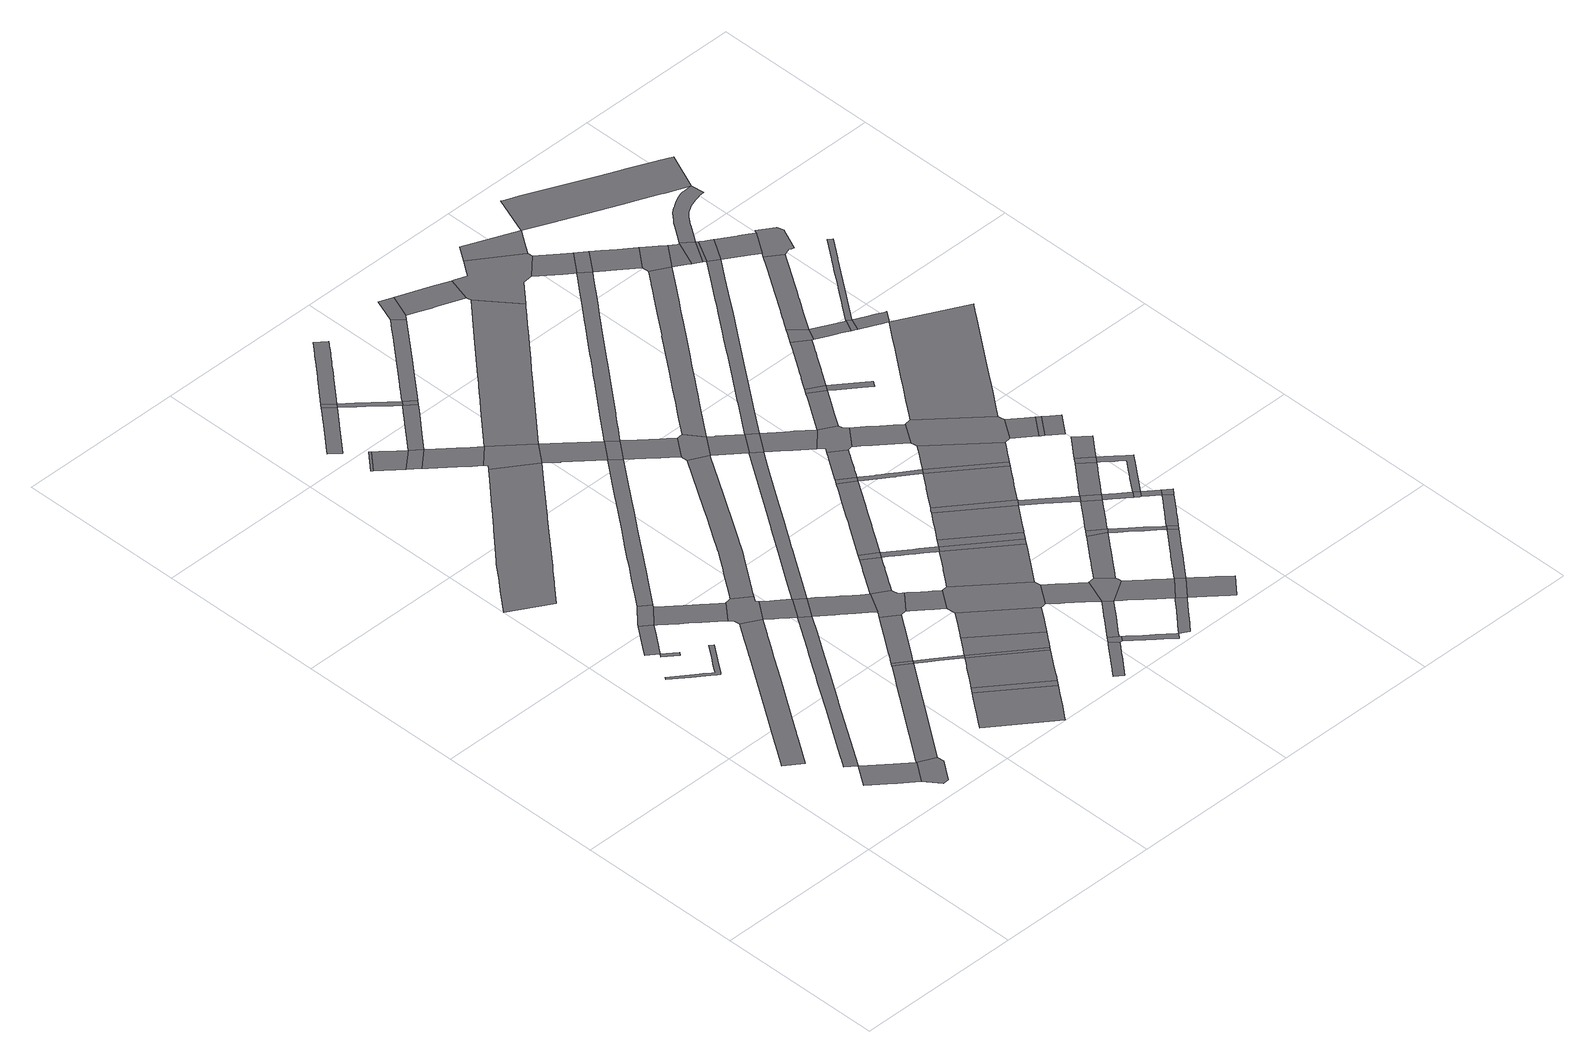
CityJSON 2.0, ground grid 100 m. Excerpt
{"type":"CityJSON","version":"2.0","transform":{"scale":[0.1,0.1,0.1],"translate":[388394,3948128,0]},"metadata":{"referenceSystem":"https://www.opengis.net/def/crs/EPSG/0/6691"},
"CityObjects":{
"road1":{"type":"Road","attributes":{"RoadStructureAttribute.sectionType":"1"},"geometry":[{"type":"MultiSurface","lod":"1","boundaries":[[[0,1,2,3,4,5,6,7,8,9,10]]]}]},
"road2":{"type":"Road","geometry":[{"type":"MultiSurface","lod":"1","boundaries":[[[10,9,11,12,13,14,15]]]}]},
"road3":{"type":"Road","geometry":[{"type":"MultiSurface","lod":"1","boundaries":[[[16,17,18,19,20,21,22,23,24,25,26,27,28,29,30,31,32,33,34,35,36,37]]]}]},
"road4":{"type":"Road","attributes":{"RoadStructureAttribute.sectionType":"1"},"geometry":[{"type":"MultiSurface","lod":"1","boundaries":[[[38,39,40,41,42,43,44,45,46,47,48,49,50,51,52,53,54,55,56,57,58,59,60,61,62,63]]]}]},
"road5":{"type":"Road","geometry":[{"type":"MultiSurface","lod":"1","boundaries":[[[64,65,66,67]]]}]},
"road6":{"type":"Road","attributes":{"RoadStructureAttribute.sectionType":"1"},"geometry":[{"type":"MultiSurface","lod":"1","boundaries":[[[68,69,70,66,71,72,73,74,75]]]}]},
"road7":{"type":"Road","attributes":{"RoadStructureAttribute.sectionType":"1"},"geometry":[{"type":"MultiSurface","lod":"1","boundaries":[[[76,77,78,79,80,81,82,83,84,85,86,87,88,89,90,91,92,93,94,95,96,3,97,98,99,100,101,102,103,104,105,106,107]]]}]},
"road8":{"type":"Road","attributes":{"RoadStructureAttribute.sectionType":"1"},"geometry":[{"type":"MultiSurface","lod":"1","boundaries":[[[108,109,110,111,112,113,114,115,116,10,15,117,118,119,120,121,122,123,124,125]]]}]},
"road9":{"type":"Road","geometry":[{"type":"MultiSurface","lod":"1","boundaries":[[[126,127,68,75,128,129]]]}]},
"road10":{"type":"Road","attributes":{"RoadStructureAttribute.sectionType":"1"},"geometry":[{"type":"MultiSurface","lod":"1","boundaries":[[[130,131,132,133,134,135,136,137,138,139,140,141,142,128,75]]]}]},
"road11":{"type":"Road","attributes":{"function":"2","RoadStructureAttribute.sectionType":"1"},"geometry":[{"type":"MultiSurface","lod":"1","boundaries":[[[143,144,145,146,147,148,149,150,151,152,153,154,155,156,157,158,159,160,161,162,163,164,165,166,167,168,169,170,171,172,173,174]]]}]},
"road12":{"type":"Road","geometry":[{"type":"MultiSurface","lod":"1","boundaries":[[[175,176,137,136,177,38,63,178,179,180]]]}]},
"road13":{"type":"Road","attributes":{"function":"3","RoadStructureAttribute.sectionType":"1"},"geometry":[{"type":"MultiSurface","lod":"1","boundaries":[[[181,182,183,184,185,186,187,188,189,190,191,192,193,194]]]}]},
"road14":{"type":"Road","geometry":[{"type":"MultiSurface","lod":"1","boundaries":[[[195,108,125,196,197]]]}]},
"road15":{"type":"Road","attributes":{"RoadStructureAttribute.sectionType":"1"},"geometry":[{"type":"MultiSurface","lod":"1","boundaries":[[[198,199,200,201,76,202,203,204,205,178,63]]]}]},
"road16":{"type":"Road","geometry":[{"type":"MultiSurface","lod":"1","boundaries":[[[206,181,194,207]]]}]},
"road17":{"type":"Road","geometry":[{"type":"MultiSurface","lod":"1","boundaries":[[[208,209,210,211]]]}]},
"road18":{"type":"Road","geometry":[{"type":"MultiSurface","lod":"1","boundaries":[[[212,213,214,215,216,217,197,196,218,219,220,221,222]]]}]},
"road19":{"type":"Road","geometry":[{"type":"MultiSurface","lod":"1","boundaries":[[[202,76,107,223]]]}]},
"road20":{"type":"Road","attributes":{"RoadStructureAttribute.sectionType":"1"},"geometry":[{"type":"MultiSurface","lod":"1","boundaries":[[[224,225,226,227,228,229,230,231,195,197,232,233,234,235,236]]]}]},
"road21":{"type":"Road","attributes":{"RoadStructureAttribute.sectionType":"1"},"geometry":[{"type":"MultiSurface","lod":"1","boundaries":[[[237,238,239,240,241,242,243,244,211,210]]]}]},
"road22":{"type":"Road","attributes":{"function":"3","RoadStructureAttribute.sectionType":"1"},"geometry":[{"type":"MultiSurface","lod":"1","boundaries":[[[221,245,246,247,248,249,206,207,250,251,252,253,254,255]]]}]},
"road23":{"type":"Road","attributes":{"RoadStructureAttribute.sectionType":"1"},"geometry":[{"type":"MultiSurface","lod":"1","boundaries":[[[256,257,258,259,260,261,262,263,264,265,266,267,268]]]}]},
"road24":{"type":"Road","geometry":[{"type":"MultiSurface","lod":"1","boundaries":[[[241,240,269,270,271,272]]]}]},
"road25":{"type":"Road","attributes":{"RoadStructureAttribute.sectionType":"1"},"geometry":[{"type":"MultiSurface","lod":"1","boundaries":[[[273,274,275,276,277,278,279,280,281,282,283,284,285,286,287,288,289,290,126,129,291,292,293,294,295,296,297,298,299,300,301]]]}]},
"road26":{"type":"Road","attributes":{"RoadStructureAttribute.sectionType":"1"},"geometry":[{"type":"MultiSurface","lod":"1","boundaries":[[[302,303,304,305,306,307,308,309,310,311,312,223,107,313,314,315,316,317,318,319,320]]]}]},
"road27":{"type":"Road","geometry":[{"type":"MultiSurface","lod":"1","boundaries":[[[221,255,321,222]]]}]},
"road28":{"type":"Road","attributes":{"RoadStructureAttribute.sectionType":"1"},"geometry":[{"type":"MultiSurface","lod":"1","boundaries":[[[322,323,324,325,326,327,328,329,330,331,332,272,271]]]}]},
"road29":{"type":"Road","geometry":[{"type":"MultiSurface","lod":"1","boundaries":[[[320,319,333,334,224,236,335,336,337,338,339,340]]]}]},
"road30":{"type":"Road","attributes":{"function":"3","RoadStructureAttribute.sectionType":"1"},"geometry":[{"type":"MultiSurface","lod":"1","boundaries":[[[341,342,343,344,345,346,347,222,321,348,349,350,351]]]}]},
"road31":{"type":"Road","geometry":[{"type":"MultiSurface","lod":"1","boundaries":[[[352,256,268,353]]]}]},
"road32":{"type":"Road","attributes":{"RoadStructureAttribute.sectionType":"1"},"geometry":[{"type":"MultiSurface","lod":"1","boundaries":[[[354,355,356,357,358,359,360,361,362,241,272,363,364,365,366,367,368]]]}]},
"road33":{"type":"Road","attributes":{"RoadStructureAttribute.sectionType":"1"},"geometry":[{"type":"MultiSurface","lod":"1","boundaries":[[[369,370,371,372,373,336,335,374,375,376,377,378]]]}]},
"road34":{"type":"Road","geometry":[{"type":"MultiSurface","lod":"1","boundaries":[[[329,328,379,143,174,380]]]}]},
"road35":{"type":"Road","attributes":{"RoadStructureAttribute.sectionType":"1"},"geometry":[{"type":"MultiSurface","lod":"1","boundaries":[[[381,382,383,384,385,386,387,388,389,390,391,392,393,394,395,175,180,396,397,398,399,400,401,402,403,404,405,406,407,408,409,410,411,412,413]]]}]},
"road36":{"type":"Road","attributes":{"RoadStructureAttribute.sectionType":"1"},"geometry":[{"type":"MultiSurface","lod":"1","boundaries":[[[414,415,416,417,418,419,420,421,422,423,424,425,353,268,426,427,428,429,430,431,354,432]]]}]},
"road37":{"type":"Road","attributes":{"function":"3"},"geometry":[{"type":"MultiSurface","lod":"1","boundaries":[[[433,434,435,436,341,351,437,438,439]]]}]},
"road38":{"type":"Road","attributes":{"RoadStructureAttribute.sectionType":"1"},"geometry":[{"type":"MultiSurface","lod":"1","boundaries":[[[440,441,442,443,444,320,340,445,446,447,448,449,450,451,452,453,454,455,456,457,458]]]}]},
"road39":{"type":"Road","attributes":{"RoadStructureAttribute.sectionType":"1"},"geometry":[{"type":"MultiSurface","lod":"1","boundaries":[[[459,460,461,462,463,464,465,466,467,468,469,470,471,472]]]}]},
"road40":{"type":"Road","geometry":[{"type":"MultiSurface","lod":"1","boundaries":[[[432,354,368,473,474]]]}]},
"road41":{"type":"Road","attributes":{"RoadStructureAttribute.sectionType":"1"},"geometry":[{"type":"MultiSurface","lod":"1","boundaries":[[[475,476,477,478,479,480,481,352,353,482,483,484,485,486,487,488,489,490,491,492,493,494,495,496,497,498]]]}]},
"road42":{"type":"Road","attributes":{"RoadStructureAttribute.sectionType":"1"},"geometry":[{"type":"MultiSurface","lod":"1","boundaries":[[[499,500,501,502,503,504,505,506,507,508,509,510,202,223,511,512,513,514,515,516,517,518,519,520,521]]]}]},
"road43":{"type":"Road","geometry":[{"type":"MultiSurface","lod":"1","boundaries":[[[522,523,524,440,458,525]]]}]},
"road44":{"type":"Road","attributes":{"RoadStructureAttribute.sectionType":"1"},"geometry":[{"type":"MultiSurface","lod":"1","boundaries":[[[526,527,380,174,528,529,530,273,531]]]}]},
"road45":{"type":"Road","geometry":[{"type":"MultiSurface","lod":"1","boundaries":[[[532,533,459,472,534,535,536,537]]]}]},
"road46":{"type":"Road","geometry":[{"type":"MultiSurface","lod":"1","boundaries":[[[538,539,378,377,433,439,540,541,542,543]]]}]},
"road47":{"type":"Road","geometry":[{"type":"MultiSurface","lod":"1","boundaries":[[[531,273,301,544]]]}]},
"road48":{"type":"Road","attributes":{"RoadStructureAttribute.sectionType":"1"},"geometry":[{"type":"MultiSurface","lod":"1","boundaries":[[[545,546,547,548,549,535,534,550,551,552,553,554,555,556]]]}]},
"road49":{"type":"Road","attributes":{"RoadStructureAttribute.sectionType":"1"},"geometry":[{"type":"MultiSurface","lod":"1","boundaries":[[[557,558,559,560,561,562,563,564,565,525,458,566,567,568,569,570,571,572,573,574,575,576,577,578,579,580]]]}]},
"road50":{"type":"Road","attributes":{"RoadStructureAttribute.sectionType":"1"},"geometry":[{"type":"MultiSurface","lod":"1","boundaries":[[[581,582,583,584,585,586,587,532,537,588,589,590,591,592,593]]]}]},
"road51":{"type":"Road","attributes":{"RoadStructureAttribute.sectionType":"1"},"geometry":[{"type":"MultiSurface","lod":"1","boundaries":[[[594,595,596,597,598,544,301,599,600,601,602,603,604]]]}]},
"road52":{"type":"Road","attributes":{"RoadStructureAttribute.sectionType":"1"},"geometry":[{"type":"MultiSurface","lod":"1","boundaries":[[[605,606,607,608,609,610,611,542,541,612,613,614,615,616,617,618,581,619]]]}]},
"road53":{"type":"Road","attributes":{"function":"3"},"geometry":[{"type":"MultiSurface","lod":"1","boundaries":[[[579,620,621,622,623,538,543,624,625,626]]]}]},
"road54":{"type":"Road","attributes":{"RoadStructureAttribute.sectionType":"1"},"geometry":[{"type":"MultiSurface","lod":"1","boundaries":[[[627,628,629,630,631,632,633,634,635,636,637,432,474,638,639,640,641,642]]]}]},
"road55":{"type":"Road","attributes":{"RoadStructureAttribute.sectionType":"1"},"geometry":[{"type":"MultiSurface","lod":"1","boundaries":[[[643,644,645,646,647,648,649,650,522,525,651,652,653,654,655,656,657,658]]]}]},
"road56":{"type":"Road","geometry":[{"type":"MultiSurface","lod":"1","boundaries":[[[659,604,603,381,413,660]]]}]},
"road57":{"type":"Road","geometry":[{"type":"MultiSurface","lod":"1","boundaries":[[[579,626,661,662,580]]]}]},
"road58":{"type":"Road","attributes":{"RoadStructureAttribute.sectionType":"1"},"geometry":[{"type":"MultiSurface","lod":"1","boundaries":[[[663,664,665,666,667,668,556,669,670,671,672,673,674,675,676,677]]]}]},
"road59":{"type":"Road","geometry":[{"type":"MultiSurface","lod":"1","boundaries":[[[678,619,581,593,679,680,681]]]}]},
"road60":{"type":"Road","attributes":{"function":"2","RoadStructureAttribute.sectionType":"1"},"geometry":[{"type":"MultiSurface","lod":"1","boundaries":[[[682,683,684,685,686,687,688,689,690,691,692,329,380,693,694,695,696,697,698,699,700,701,702,703,704,705,706,707,708,709]]]}]},
"road61":{"type":"Road","attributes":{"function":"3"},"geometry":[{"type":"MultiSurface","lod":"1","boundaries":[[[710,580,662,711,712]]]}]},
"road62":{"type":"Road","attributes":{"RoadStructureAttribute.sectionType":"1"},"geometry":[{"type":"MultiSurface","lod":"1","boundaries":[[[713,714,715,716,717,718,719,679,593,720,721,722,723,724,725,726,663,727]]]}]},
"road63":{"type":"Road","attributes":{"RoadStructureAttribute.sectionType":"1"},"geometry":[{"type":"MultiSurface","lod":"1","boundaries":[[[728,729,660,413,730,731,499,732]]]}]},
"road64":{"type":"Road","geometry":[{"type":"MultiSurface","lod":"1","boundaries":[[[733,643,658,734]]]}]},
"road65":{"type":"Road","attributes":{"RoadStructureAttribute.sectionType":"1"},"geometry":[{"type":"MultiSurface","lod":"1","boundaries":[[[735,736,737,738,739,740,741,710,712,742,743,744,745]]]}]},
"road66":{"type":"Road","geometry":[{"type":"MultiSurface","lod":"1","boundaries":[[[732,499,521,746]]]}]},
"road67":{"type":"Road","geometry":[{"type":"MultiSurface","lod":"1","boundaries":[[[727,663,677,747]]]}]},
"road68":{"type":"Road","geometry":[{"type":"MultiSurface","lod":"1","boundaries":[[[748,627,642,749,750]]]}]},
"road69":{"type":"Road","attributes":{"RoadStructureAttribute.sectionType":"1"},"geometry":[{"type":"MultiSurface","lod":"1","boundaries":[[[751,752,753,754,755,756,757,758,759,678,681,760,761,762,763,764,765,766,767,768,769]]]}]},
"road70":{"type":"Road","attributes":{"RoadStructureAttribute.sectionType":"1"},"geometry":[{"type":"MultiSurface","lod":"1","boundaries":[[[770,771,772,773,774,775,733,734,776,777,778,779,780,781,782,783,784]]]}]},
"road71":{"type":"Road","geometry":[{"type":"MultiSurface","lod":"1","boundaries":[[[785,786,735,745,787,788]]]}]},
"road72":{"type":"Road","attributes":{"RoadStructureAttribute.sectionType":"1"},"geometry":[{"type":"MultiSurface","lod":"1","boundaries":[[[789,790,791,792,793,794,795,796,797,798,746,521]]]}]},
"road73":{"type":"Road","attributes":{"RoadStructureAttribute.sectionType":"1"},"geometry":[{"type":"MultiSurface","lod":"1","boundaries":[[[799,800,801,802,803,804,734,658,805,806,807,808,809,810,811,812]]]}]},
"road74":{"type":"Road","attributes":{"RoadStructureAttribute.sectionType":"1"},"geometry":[{"type":"MultiSurface","lod":"1","boundaries":[[[813,814,815,816,817,818,747,677,819,820,821,822,823]]]}]},
"road75":{"type":"Road","geometry":[{"type":"MultiSurface","lod":"1","boundaries":[[[824,825,826,751,769,827,828]]]}]},
"road76":{"type":"Road","attributes":{"RoadStructureAttribute.sectionType":"1"},"geometry":[{"type":"MultiSurface","lod":"1","boundaries":[[[829,830,750,749,831,832,833,834,835]]]}]},
"road77":{"type":"Road","attributes":{"RoadStructureAttribute.sectionType":"1"},"geometry":[{"type":"MultiSurface","lod":"1","boundaries":[[[811,836,837,838,785,788,839,840,841,842,843]]]}]},
"road78":{"type":"Road","geometry":[{"type":"MultiSurface","lod":"1","boundaries":[[[793,792,844,770,784,845,846,847,848]]]}]},
"road79":{"type":"Road","attributes":{"RoadStructureAttribute.sectionType":"1"},"geometry":[{"type":"MultiSurface","lod":"1","boundaries":[[[849,850,851,852,853,854,855,856,857,858,859,860,861,862,863,864,865,866,867,531,544,868,869,870,871,872,873,874,875,876,877,878,879,880,881,882,883,884,885,886,887,888]]]}]},
"road80":{"type":"Road","attributes":{"RoadStructureAttribute.sectionType":"1"},"geometry":[{"type":"MultiSurface","lod":"1","boundaries":[[[889,890,891,892,893,727,747,894,895,896,897,898,899,900]]]}]},
"road81":{"type":"Road","attributes":{"RoadStructureAttribute.sectionType":"1"},"geometry":[{"type":"MultiSurface","lod":"1","boundaries":[[[901,902,903,904,905,906,907,908,909,910,911,787,745]]]}]},
"road82":{"type":"Road","attributes":{"RoadStructureAttribute.sectionType":"1"},"geometry":[{"type":"MultiSurface","lod":"1","boundaries":[[[905,912,913,914,824,828,915,916,917,918,919,920]]]}]},
"road83":{"type":"Road","attributes":{"RoadStructureAttribute.sectionType":"1"},"geometry":[{"type":"MultiSurface","lod":"1","boundaries":[[[921,922,923,924,827,769,925,926,927,928,929,930,889,931]]]}]},
"road84":{"type":"Road","geometry":[{"type":"MultiSurface","lod":"1","boundaries":[[[812,811,843,932,933]]]}]},
"road85":{"type":"Road","attributes":{"RoadStructureAttribute.sectionType":"1"},"geometry":[{"type":"MultiSurface","lod":"1","boundaries":[[[934,935,936,846,845,937,938,939,940,941,942,943,944]]]}]},
"road86":{"type":"Road","attributes":{"RoadStructureAttribute.sectionType":"1"},"geometry":[{"type":"MultiSurface","lod":"1","boundaries":[[[945,946,947,948,793,848,949,950,951,952]]]}]},
"road87":{"type":"Road","attributes":{"function":"3","RoadStructureAttribute.sectionType":"1"},"geometry":[{"type":"MultiSurface","lod":"1","boundaries":[[[953,954,955,956,957,958,959,933,932,960,961,962,963]]]}]},
"road88":{"type":"Road","geometry":[{"type":"MultiSurface","lod":"1","boundaries":[[[931,889,900,964]]]}]},
"road89":{"type":"Road","geometry":[{"type":"MultiSurface","lod":"1","boundaries":[[[906,905,920,965]]]}]},
"road90":{"type":"Road","attributes":{"RoadStructureAttribute.sectionType":"1"},"geometry":[{"type":"MultiSurface","lod":"1","boundaries":[[[966,967,968,969,970,971,972,973,974,975,976,977,978,979,980,981,982,983,984,985,986,987,988,659,660,989,990,991,992,993,994,995,996,997,998,999,1000,1001,1002,1003]]]}]},
"road91":{"type":"Road","attributes":{"RoadStructureAttribute.sectionType":"1"},"geometry":[{"type":"MultiSurface","lod":"1","boundaries":[[[1004,965,920,1005,1006,1007,1008,1009,1010,1011,1012,1013]]]}]},
"road92":{"type":"Road","geometry":[{"type":"MultiSurface","lod":"1","boundaries":[[[1014,945,952,1015]]]}]},
"road93":{"type":"Road","geometry":[{"type":"MultiSurface","lod":"1","boundaries":[[[1016,1017,1018,1019,835,834,682,709,1020,1021,1022,1023]]]}]},
"road94":{"type":"Road","attributes":{"RoadStructureAttribute.sectionType":"1"},"geometry":[{"type":"MultiSurface","lod":"1","boundaries":[[[1024,1025,1026,1027,1028,1029,1030,1031,1032,931,964,1033,1034,1035,1036,1037,1038]]]}]},
"road95":{"type":"Road","attributes":{"RoadStructureAttribute.sectionType":"1"},"geometry":[{"type":"MultiSurface","lod":"1","boundaries":[[[1039,1040,1041,1042,1043,1044,1045,906,965,1046,1047,1048,1049]]]}]},
"road96":{"type":"Road","geometry":[{"type":"MultiSurface","lod":"1","boundaries":[[[1013,1012,1050,1051,1052,1053]]]}]},
"road97":{"type":"Road","geometry":[{"type":"MultiSurface","lod":"1","boundaries":[[[1054,944,943,1055,953,963,1056,1057,1058,1059]]]}]},
"road98":{"type":"Road","attributes":{"RoadStructureAttribute.sectionType":"1"},"geometry":[{"type":"MultiSurface","lod":"1","boundaries":[[[1060,1061,1062,1053,1052,1063,1064,1065,1066,1067]]]}]},
"road99":{"type":"Road","attributes":{"RoadStructureAttribute.sectionType":"1"},"geometry":[{"type":"MultiSurface","lod":"1","boundaries":[[[1068,1069,1070,1071,1072,1073,1074,1075,1076,1077,1078,1079,1080,1081,732,746,1082,1083,1084,1085,1086,1087,1088,1089,1090,1091]]]}]},
"road100":{"type":"Road","attributes":{"RoadStructureAttribute.sectionType":"1"},"geometry":[{"type":"MultiSurface","lod":"1","boundaries":[[[1092,1093,1094,1095,1096,1097,1098,1015,952]]]}]},
"road101":{"type":"Road","geometry":[{"type":"MultiSurface","lod":"1","boundaries":[[[1067,1066,1099,1024,1038,1100]]]}]},
"road102":{"type":"Road","attributes":{"RoadStructureAttribute.sectionType":"1"},"geometry":[{"type":"MultiSurface","lod":"1","boundaries":[[[1101,1102,1103,1104,1105,1106,1107,1108,1109,1014,1015,1110,1111,1112,1113,1114,1115,1116,1117,1118,1119,1120]]]}]},
"road103":{"type":"Road","geometry":[{"type":"MultiSurface","lod":"1","boundaries":[[[1121,1122,1039,1049,1123]]]}]},
"road104":{"type":"Road","attributes":{"RoadStructureAttribute.sectionType":"1"},"geometry":[{"type":"MultiSurface","lod":"1","boundaries":[[[1124,1125,1126,1127,1128,1129,1130,1131,1132,1133,1134,1135,1136,1137,1123,1049,1138,1139,1140,1141,1142,1143,1144,1145,1146,1013,1053]]]}]},
"road105":{"type":"Road","attributes":{"function":"2","RoadStructureAttribute.sectionType":"1"},"geometry":[{"type":"MultiSurface","lod":"1","boundaries":[[[1147,1016,1023,1148,1149]]]}]},
"road106":{"type":"Road","attributes":{"RoadStructureAttribute.sectionType":"1"},"geometry":[{"type":"MultiSurface","lod":"1","boundaries":[[[1150,1022,1021,1151,1152,1153,849,1154]]]}]},
"road107":{"type":"Road","attributes":{"RoadStructureAttribute.sectionType":"1"},"geometry":[{"type":"MultiSurface","lod":"1","boundaries":[[[1155,1057,1056,1156,1157,1158]]]}]},
"road108":{"type":"Road","attributes":{"RoadStructureAttribute.sectionType":"1"},"geometry":[{"type":"MultiSurface","lod":"1","boundaries":[[[1159,1160,1161,1162,1121,1123,1163,1164]]]}]},
"road109":{"type":"Road","geometry":[{"type":"MultiSurface","lod":"1","boundaries":[[[1158,1157,1165,1166,1167]]]}]},
"road110":{"type":"Road","geometry":[{"type":"MultiSurface","lod":"1","boundaries":[[[1154,849,888,1168]]]}]},
"road111":{"type":"Road","attributes":{"RoadStructureAttribute.sectionType":"1"},"geometry":[{"type":"MultiSurface","lod":"1","boundaries":[[[1169,1170,1167,1166,1171,1172]]]}]},
"road112":{"type":"Road","geometry":[{"type":"MultiSurface","lod":"1","boundaries":[[[1173,1174,1101,1120,1175,1176]]]}]},
"road113":{"type":"Road","attributes":{"RoadStructureAttribute.sectionType":"1"},"geometry":[{"type":"MultiSurface","lod":"1","boundaries":[[[1177,1178,1168,888,1179,1180,1181,1182,1183,1184,1185]]]}]},
"road114":{"type":"Road","attributes":{"RoadStructureAttribute.sectionType":"1"},"geometry":[{"type":"MultiSurface","lod":"1","boundaries":[[[1186,1187,1176,1175,1188,1189,1190,1191,1192,1193,1194]]]}]},
"road115":{"type":"Road","attributes":{"function":"3","RoadStructureAttribute.sectionType":"1"},"geometry":[{"type":"MultiSurface","lod":"1","boundaries":[[[1195,1196,1197,1198,1199,1200,1201,1202,1203,1204,1205,1206,1207,1054,1059,1208,1209,1210,1211,1212,1213,1214,1215,1216,1217,1218,1219,1220]]]}]},
"road116":{"type":"Road","geometry":[{"type":"MultiSurface","lod":"1","boundaries":[[[1221,1222,1185,1184,1223,966,1003,1224]]]}]},
"road117":{"type":"Road","geometry":[{"type":"MultiSurface","lod":"1","boundaries":[[[1225,1194,1193,1226,1227,1228]]]}]},
"road118":{"type":"Road","attributes":{"RoadStructureAttribute.sectionType":"1"},"geometry":[{"type":"MultiSurface","lod":"1","boundaries":[[[1229,1230,1231,1232,1224,1003]]]}]},
"road119":{"type":"Road","attributes":{"RoadStructureAttribute.sectionType":"1"},"geometry":[{"type":"MultiSurface","lod":"1","boundaries":[[[1233,1234,1235,1236,1237,1238,1239,1240,1241,1242,1243,1244,1173,1176,1245,1246,1247,1248,1249,1250,1251,1252,1253,1254,1255,1256,1257,1258]]]}]},
"road120":{"type":"Road","attributes":{"RoadStructureAttribute.sectionType":"1"},"geometry":[{"type":"MultiSurface","lod":"1","boundaries":[[[1259,1260,1261,1262,1263,1228,1227,1264,1265,1266,1267,1195,1268]]]}]},
"road121":{"type":"Road","geometry":[{"type":"MultiSurface","lod":"1","boundaries":[[[1269,1231,1230,1270,1271,1272]]]}]},
"road122":{"type":"Road","attributes":{"RoadStructureAttribute.sectionType":"1"},"geometry":[{"type":"MultiSurface","lod":"1","boundaries":[[[1272,1271,1273,1068,1274]]]}]},
"road123":{"type":"Road","geometry":[{"type":"MultiSurface","lod":"1","boundaries":[[[1275,1276,1277,1274,1068,1091,1278]]]}]},
"road124":{"type":"Road","attributes":{"RoadStructureAttribute.sectionType":"1"},"geometry":[{"type":"MultiSurface","lod":"1","boundaries":[[[1279,1280,1281,1282,1278,1091,1283,1284,1285,1286]]]}]},
"road125":{"type":"Road","attributes":{"RoadStructureAttribute.sectionType":"1"},"geometry":[{"type":"MultiSurface","lod":"1","boundaries":[[[1287,1288,1289,1290,1291,1292,1293,1294,1295,1296,1297,1298,1299,1300,1301,1302,1225,1228,1303,1304,1305,1306,1307,1308,1309]]]}]},
"road126":{"type":"Road","attributes":{"function":"1","RoadStructureAttribute.sectionType":"7"},"geometry":[{"type":"MultiSurface","lod":"1","boundaries":[[[1310,1311,1312,1313,1314,1315,1316,1317,1318,1319,1320,1321,1322,1323,1149,1324,1325,1326,1327,1328,1329,1330,1331,1332,1333,1334,1335,1336]]]}]},
"road127":{"type":"Road","attributes":{"function":"1","RoadStructureAttribute.sectionType":"7"},"geometry":[{"type":"MultiSurface","lod":"1","boundaries":[[[1335,1337,1338,1339,1340,1341,1342,1343,1344,1345,1346,1347,1348,1349,1350,1351,1352,1353,1354,1355,1269,1272,1356,1357,1358,1359,1360,1361,1362,1363,1364,1365,1366,1367,1368,1369,1370]]]}]},
"road128":{"type":"Road","geometry":[{"type":"MultiSurface","lod":"1","boundaries":[[[1371,1286,1285,1233,1258,1372,1373,1374,1375,1376]]]}]}
},
"vertices":[
[563,379,0],[463,462,0],[427,492,0],[424,495,0],[338,371,0],[401,319,0],[431,294,0],[432,294,0],[469,262,0],[564,184,0],[653,305,0],
[634,92,0],[657,95,0],[671,97,0],[760,217,0],[755,257,0],
[317,1584,0],[375,1540,0],[415,1508,0],[422,1503,0],[438,1492,0],[446,1503,0],[504,1582,0],[576,1679,0],[556,1697,0],[499,1620,0],[487,1604,0],[471,1582,0],[449,1553,0],[429,1525,0],[416,1534,0],[389,1554,0],[379,1561,0],[366,1571,0],[349,1584,0],[348,1585,0],[223,1677,0],[213,1664,0],
[785,1702,0],[717,1601,0],[702,1580,0],[667,1528,0],[648,1501,0],[638,1485,0],[486,1262,0],[411,1152,0],[257,925,0],[221,872,0],[153,772,0],[250,702,0],[356,857,0],[382,896,0],[388,904,0],[401,923,0],[409,934,0],[630,1260,0],[714,1384,0],[737,1418,0],[748,1433,0],[792,1499,0],[820,1540,0],[825,1547,0],[846,1578,0],[891,1644,0],
[399,1743,0],[412,1761,0],[333,1823,0],[321,1806,0],
[407,2053,0],[310,1924,0],[270,1871,0],[350,1845,0],[377,1881,0],[409,1923,0],[421,1938,0],[471,2005,0],
[1029,1530,0],[1015,1511,0],[1006,1496,0],[976,1452,0],[893,1327,0],[866,1288,0],[846,1258,0],[809,1202,0],[777,1154,0],[772,1146,0],[744,1105,0],[710,1054,0],[621,921,0],[540,800,0],[444,657,0],[416,615,0],[408,603,0],[407,601,0],[406,599,0],[405,598,0],[367,542,0],[426,498,0],[459,548,0],[495,602,0],[706,917,0],[708,920,0],[708,921,0],[832,1106,0],[933,1257,0],[953,1287,0],[1014,1377,0],[1085,1484,0],
[1098,924,0],[1095,920,0],[1076,894,0],[1031,830,0],[1007,798,0],[903,653,0],[863,598,0],[702,373,0],[661,317,0],[756,259,0],[976,564,0],[993,588,0],[999,596,0],[1005,604,0],[1019,625,0],[1185,855,0],[1187,859,0],[1188,859,0],
[514,2168,0],[417,2066,0],[568,2106,0],[577,2119,0],
[484,1994,0],[569,1921,0],[586,1907,0],[606,1890,0],[655,1847,0],[719,1793,0],[757,1761,0],[848,1867,0],[824,1887,0],[788,1918,0],[749,1951,0],[721,1975,0],[578,2097,0],
[739,3453,0],[682,3391,0],[677,3385,0],[651,3357,0],[547,3241,0],[531,3224,0],[497,3186,0],[435,3117,0],[422,3103,0],[362,3037,0],[261,2925,0],[245,2908,0],[163,2808,0],[162,2807,0],[130,2769,0],[120,2756,0],[113,2749,0],[3,2616,0],[240,2473,0],[337,2584,0],[347,2596,0],[350,2598,0],[408,2665,0],[414,2671,0],[430,2690,0],[631,2920,0],[678,2974,0],[689,2986,0],[735,3039,0],[856,3177,0],[909,3237,0],[962,3298,0],
[888,1872,0],[878,1871,0],[780,1741,0],[976,1758,0],[962,1769,0],[985,1802,0],
[1236,485,0],[1223,468,0],[1176,407,0],[1137,355,0],[1090,293,0],[1070,267,0],[1420,3,0],[1427,13,0],[1467,64,0],[1486,88,0],[1547,168,0],[1561,186,0],[1574,203,0],[1585,218,0],
[1110,941,0],[1190,858,0],[1200,876,0],
[936,1607,0],[973,1576,0],[997,1556,0],[1016,1541,0],[1108,1649,0],[1088,1666,0],[1039,1706,0],[1021,1720,0],
[1260,517,0],[1610,250,0],
[404,3980,0],[308,3869,0],[317,3861,0],[414,3972,0],
[1414,723,0],[1406,728,0],[1272,825,0],[1264,830,0],[1255,837,0],[1201,876,0],[1249,816,0],[1296,783,0],[1402,707,0],[1404,706,0],[1416,721,0],
[1165,1602,0],
[1320,1234,0],[1199,1065,0],[1160,1011,0],[1144,987,0],[1143,987,0],[1142,985,0],[1114,947,0],[1111,942,0],[1202,879,0],[1208,887,0],[1223,907,0],[1359,1097,0],[1411,1169,0],
[357,3826,0],[370,3815,0],[403,3786,0],[442,3752,0],[555,3849,0],[471,3922,0],[456,3935,0],[444,3945,0],
[1401,701,0],[1367,657,0],[1357,644,0],[1318,592,0],[1298,566,0],[1635,283,0],[1637,287,0],[1659,316,0],[1688,354,0],[1743,427,0],[1753,440,0],
[477,4392,0],[449,4359,0],[422,4327,0],[411,4314,0],[351,4244,0],[260,4137,0],[245,4119,0],[305,4067,0],[448,4234,0],[455,4242,0],[492,4286,0],[494,4288,0],[537,4338,0],
[443,3751,0],[442,3750,0],[504,3699,0],[616,3796,0],
[1215,3076,0],[1181,3032,0],[1091,2915,0],[1031,2838,0],[1012,2812,0],[956,2740,0],[886,2649,0],[831,2578,0],[818,2562,0],[814,2557,0],[742,2464,0],[727,2443,0],[714,2427,0],[708,2419,0],[652,2346,0],[650,2344,0],[592,2269,0],[586,2261,0],[686,2260,0],[725,2310,0],[806,2415,0],[820,2433,0],[829,2444,0],[839,2458,0],[931,2577,0],[1030,2705,0],[1075,2763,0],[1191,2914,0],[1275,3023,0],
[1414,1397,0],[1381,1424,0],[1379,1426,0],[1315,1479,0],[1312,1481,0],[1307,1486,0],[1298,1493,0],[1283,1505,0],[1250,1533,0],[1243,1538,0],[1200,1574,0],[1177,1408,0],[1192,1396,0],[1195,1394,0],[1226,1368,0],[1258,1342,0],[1331,1282,0],[1344,1271,0],[1416,1396,0],
[1764,455,0],
[527,3678,0],[601,3614,0],[623,3595,0],[624,3594,0],[640,3580,0],[696,3531,0],[739,3494,0],[847,3595,0],[795,3640,0],[741,3687,0],[625,3788,0],
[1334,1252,0],[1333,1251,0],[1450,1174,0],[1545,1279,0],[1544,1281,0],[1538,1285,0],[1519,1301,0],[1513,1341,0],
[1499,830,0],[1492,821,0],[1477,801,0],[1471,793,0],[1467,788,0],[1463,783,0],[1458,776,0],[1784,481,0],[1814,520,0],[1830,541,0],[1840,554,0],
[497,4415,0],[556,4361,0],
[783,4115,0],[747,4073,0],[746,4072,0],[733,4057,0],[695,4012,0],[690,4007,0],[636,3944,0],[617,3920,0],[615,3919,0],[676,3867,0],[697,3892,0],[721,3919,0],[744,3947,0],[814,4028,0],[843,4063,0],
[1657,1187,0],[1644,1197,0],[1642,1200,0],[1582,1249,0],[1557,1270,0],[1466,1161,0],[1554,1088,0],[1562,1081,0],[1611,1041,0],[1695,1156,0],
[759,3476,0],[1054,3414,0],
[1499,2789,0],[1429,2679,0],[1361,2572,0],[1292,2465,0],[1263,2419,0],[1258,2411,0],[1157,2254,0],[1126,2206,0],[1113,2185,0],[1111,2181,0],[1082,2142,0],[1040,2082,0],[1022,2058,0],[1006,2036,0],[920,1917,0],[1006,1831,0],[1017,1846,0],[1030,1864,0],[1037,1873,0],[1046,1886,0],[1067,1915,0],[1104,1966,0],[1137,2012,0],[1137,2013,0],[1189,2084,0],[1210,2114,0],[1240,2161,0],[1243,2164,0],[1299,2252,0],[1427,2452,0],[1502,2570,0],[1601,2724,0],[1607,2733,0],
[747,4187,0],[723,4209,0],[721,4211,0],[718,4214,0],[691,4239,0],[690,4239,0],[688,4241,0],[661,4266,0],[657,4269,0],[631,4293,0],[626,4297,0],[625,4298,0],[611,4271,0],[645,4240,0],[700,4189,0],[703,4187,0],[724,4168,0],[747,4147,0],[802,4138,0],
[1618,987,0],[1559,909,0],[1512,847,0],[1510,845,0],[1897,629,0],[1899,631,0],[1956,707,0],
[1567,1620,0],[1533,1570,0],[1520,1551,0],[1480,1491,0],[1465,1468,0],[1532,1369,0],[1537,1376,0],[1547,1392,0],[1557,1406,0],[1565,1418,0],[1566,1419,0],[1566,1420,0],[1605,1478,0],[1611,1487,0],[1612,1489,0],[1613,1489,0],[1628,1512,0],[1633,1520,0],[1659,1558,0],
[2001,274,0],[1989,260,0],[1982,251,0],[1976,245,0],[1867,112,0],[1863,107,0],[1832,70,0],[1879,33,0],[1974,147,0],[1983,158,0],[1991,168,0],[2000,178,0],[2038,224,0],[2043,231,0],
[862,4084,0],[863,4086,0],
[810,4782,0],[754,4715,0],[744,4704,0],[697,4649,0],[693,4645,0],[638,4580,0],[628,4568,0],[574,4382,0],[659,4482,0],[661,4483,0],[688,4516,0],[689,4516,0],[726,4560,0],[727,4561,0],[742,4579,0],[747,4585,0],[752,4590,0],[763,4603,0],[767,4608,0],[797,4643,0],[805,4652,0],[831,4682,0],[834,4687,0],[871,4730,0],
[1761,2605,0],[1758,2601,0],[1737,2572,0],[1734,2567,0],[1728,2558,0],[1518,2250,0],[1427,2117,0],[1423,2110,0],[1341,1990,0],[1288,1913,0],[1195,1776,0],[1173,1744,0],[1233,1701,0],[1344,1866,0],[1376,1912,0],[1401,1949,0],[1421,1978,0],[1488,2076,0],[1491,2080,0],[1605,2249,0],[1726,2426,0],[1797,2530,0],[1818,2558,0],
[1588,1651,0],[1573,1629,0],[1571,1627,0],[1680,1589,0],
[1259,3233,0],[1149,3330,0],[1034,3235,0],[1035,3234,0],[1036,3234,0],[1306,3191,0],
[2025,304,0],[2011,286,0],[2059,232,0],[2083,260,0],[2075,267,0],[2074,268,0],
[1731,1160,0],[1711,1158,0],[1971,709,0],[1989,711,0],[2075,835,0],[2071,872,0],
[1366,3138,0],
[2298,73,0],[2215,146,0],[2171,183,0],[2167,187,0],[2102,243,0],[2146,156,0],[2147,155,0],[2150,153,0],[2190,118,0],[2250,66,0],[2279,41,0],[2304,68,0],
[1920,1411,0],[1914,1415,0],[1907,1420,0],[1843,1468,0],[1818,1487,0],[1727,1554,0],[1716,1562,0],[1713,1564,0],[1709,1568,0],[1687,1537,0],[1715,1516,0],[1740,1498,0],[1749,1492,0],[1754,1487,0],[1790,1461,0],[1802,1452,0],[1813,1444,0],[1819,1440,0],[1833,1429,0],[1834,1429,0],[1885,1390,0],[1898,1381,0],[1899,1380,0],[1922,1409,0],
[2205,523,0],[2194,509,0],[2140,443,0],[2133,435,0],[2112,409,0],[2060,346,0],[2043,325,0],[2089,287,0],[2106,308,0],[2170,385,0],[2197,419,0],[2240,471,0],[2251,483,0],
[1547,2979,0],[1522,3001,0],[1520,3003,0],[1434,3079,0],[1367,3138,0],[1402,2911,0],[1417,2898,0],[1432,2885,0],[1450,2869,0],[1495,2829,0],[1584,2946,0],
[2231,699,0],[2224,706,0],[2190,735,0],[2188,737,0],[2168,754,0],[2135,783,0],[2077,833,0],[2006,697,0],[2036,670,0],[2046,661,0],[2064,646,0],[2137,583,0],[2140,579,0],[2142,578,0],[2262,672,0],
[1875,1347,0],[1820,1276,0],[1813,1266,0],[1769,1209,0],[2094,903,0],[2234,1086,0],[2252,1110,0],
[1211,4626,0],[1167,4574,0],[1125,4523,0],[1050,4434,0],[888,4241,0],[885,4237,0],[883,4234,0],[861,4208,0],[856,4202,0],[823,4163,0],[822,4162,0],[885,4112,0],[989,4236,0],[1049,4308,0],[1186,4472,0],[1270,4573,0],
[1903,2122,0],[1873,2076,0],[1818,1994,0],[1760,1909,0],[1759,1907,0],[1737,1874,0],[1719,1848,0],[1639,1727,0],[1717,1645,0],[1746,1688,0],[1765,1717,0],[1795,1761,0],[1800,1768,0],[1852,1847,0],[1892,1905,0],[1995,2060,0],
[1624,2950,0],[1697,2849,0],
[2272,1136,0],[2275,1139,0],
[2488,276,0],[2480,269,0],[2454,239,0],[2447,231,0],[2359,131,0],[2347,118,0],[2356,37,0],[2390,75,0],[2392,78,0],[2400,86,0],[2462,157,0],[2466,162,0],[2492,191,0],[2524,228,0],[2533,237,0],
[2302,676,0],[2388,563,0],[2386,580,0],[2384,603,0],
[1609,4445,0],[1448,4266,0],[1417,4231,0],[1216,4007,0],[1195,3984,0],[1179,3965,0],[1173,3959,0],[1122,3902,0],[1117,3896,0],[1048,3820,0],[1043,3814,0],[1197,3574,0],[1368,3765,0],[1400,3801,0],[1401,3801,0],[1415,3817,0],[1420,3822,0],[1421,3824,0],[1443,3849,0],[1498,3910,0],[1546,3963,0],[1637,4064,0],[1657,4087,0],[1680,4113,0],[1718,4156,0],[1747,4188,0],[1765,4208,0],[1782,4227,0],
[1954,1450,0],[2278,1144,0],[2307,1181,0],
[2534,435,0],[2505,460,0],[2480,482,0],[2479,483,0],[2431,525,0],[2408,545,0],[2405,548,0],[2278,459,0],[2286,453,0],[2303,438,0],[2364,384,0],[2366,383,0],[2382,369,0],[2417,338,0],[2590,387,0],
[1734,2819,0],[1731,2821,0],[1640,2706,0],[1729,2632,0],[1849,2724,0],
[1920,2146,0],[2012,2085,0],
[2083,1620,0],[2040,1564,0],[2030,1550,0],[2024,1542,0],[2016,1532,0],[1980,1485,0],[1961,1460,0],[2312,1187,0],[2352,1240,0],[2375,1270,0],[2436,1350,0],
[1905,2677,0],
[2635,348,0],
[1266,4769,0],[1290,4596,0],[1345,4739,0],
[2510,934,0],[2481,898,0],[2459,871,0],[2451,861,0],[2400,797,0],[2397,793,0],[2372,763,0],[2371,762,0],[2306,680,0],[2419,646,0],[2420,647,0],[2458,695,0],[2464,702,0],[2472,712,0],[2478,719,0],[2524,776,0],[2530,783,0],[2564,826,0],[2606,877,0],
[2042,2329,0],[2035,2318,0],[2025,2303,0],[2014,2286,0],[1985,2244,0],[1925,2155,0],[2022,2100,0],[2045,2134,0],[2051,2142,0],[2089,2200,0],[2096,2211,0],[2106,2225,0],[2118,2243,0],[2127,2256,0],[2134,2267,0],
[2108,1652,0],[2095,1636,0],[2462,1381,0],[2461,1382,0],
[1916,2477,0],[1924,2471,0],[1932,2464,0],[2026,2386,0],[2133,2488,0],[2042,2564,0],[2034,2570,0],[2028,2575,0],[2010,2590,0],[2008,2592,0],
[2192,1959,0],[2147,1990,0],[2117,2011,0],[2095,2026,0],[2087,2032,0],[2022,2078,0],[2022,2041,0],[2097,1989,0],[2130,1966,0],[2153,1950,0],[2156,1947,0],[2159,1946,0],[2272,1866,0],[2289,1891,0],
[2777,223,0],[2764,235,0],[2750,247,0],[2701,290,0],[2675,312,0],[2670,317,0],[2645,140,0],[2652,134,0],[2699,93,0],[2723,72,0],[2825,182,0],
[2537,968,0],[2520,946,0],[2514,939,0],[2625,897,0],[2623,899,0],
[1541,4663,0],[1453,4697,0],[1352,4572,0],[1421,4545,0],[1451,4533,0],[1602,4475,0],[1645,4622,0],
[2208,1782,0],[2201,1774,0],[2166,1728,0],[2481,1409,0],[2534,1478,0],[2554,1504,0],[2595,1557,0],[2625,1596,0],
[2061,2357,0],[2164,2271,0],[2258,2384,0],[2234,2404,0],[2230,2434,0],
[2136,4213,0],[2113,4185,0],[2046,4102,0],[1977,4017,0],[1892,3913,0],[1886,3905,0],[1770,3762,0],[1742,3727,0],[1726,3708,0],[1721,3702,0],[1663,3630,0],[1656,3621,0],[1651,3615,0],[1638,3600,0],[1617,3574,0],[1613,3569,0],[1440,3356,0],[1437,3352,0],[1339,3232,0],[1436,3224,0],[1441,3231,0],[1491,3292,0],[1502,3305,0],[1679,3523,0],[1680,3525,0],[1711,3563,0],[1715,3567,0],[1717,3570,0],[1725,3579,0],[1740,3599,0],[1754,3616,0],[1761,3625,0],[1927,3829,0],[1988,3904,0],[2045,3974,0],[2089,4028,0],[2116,4061,0],[2128,4077,0],[2175,4134,0],[2199,4163,0],
[2836,682,0],[2784,620,0],[2747,575,0],[2713,535,0],[2704,524,0],[2687,411,0],[2695,420,0],[2702,429,0],[2730,461,0],[2824,574,0],[2830,582,0],[2882,643,0],
[2439,1348,0],[2536,1268,0],[2573,1237,0],[2644,1179,0],[2682,1147,0],[2707,1178,0],[2675,1205,0],[2636,1237,0],[2606,1262,0],[2600,1267,0],[2464,1378,0],
[2582,1024,0],[2578,1018,0],[2558,994,0],[2644,925,0],[2686,977,0],[2690,982,0],[2709,1006,0],[2732,1034,0],[2767,1078,0],
[2838,715,0],[2765,778,0],[2707,827,0],[2665,862,0],[2607,876,0],[2643,845,0],[2707,792,0],[2747,757,0],[2819,696,0],[2835,682,0],[2853,703,0],
[2643,1620,0],[2290,1890,0],
[2433,2239,0],[2380,2284,0],[2325,2329,0],[2182,2256,0],[2184,2255,0],[2200,2242,0],[2236,2212,0],[2245,2204,0],[2272,2182,0],[2395,2080,0],[2478,2202,0],
[2294,2729,0],[2278,2705,0],[2258,2675,0],[2182,2562,0],[2283,2514,0],[2314,2560,0],[2328,2581,0],[2386,2667,0],
[2401,2040,0],[2389,2022,0],[2376,2003,0],[2355,1976,0],[2355,1975,0],[2320,1929,0],[2313,1920,0],[2657,1639,0],[2685,1676,0],[2718,1718,0],[2735,1741,0],
[2899,664,0],
[2793,1109,0],
[2404,3964,0],[2369,3918,0],[2359,3905,0],[2351,3894,0],[2344,3885,0],[2313,3845,0],[2263,3780,0],[2254,3769,0],[2251,3765,0],[2216,3720,0],[2204,3704,0],[2096,3563,0],[2095,3563,0],[2052,3506,0],[2039,3489,0],[1926,3343,0],[1839,3230,0],[1824,3211,0],[1820,3205,0],[1804,3185,0],[1776,3148,0],[1734,3094,0],[1698,3047,0],[1732,2894,0],[1742,2907,0],[1871,3075,0],[1887,3096,0],[1934,3156,0],[1971,3205,0],[2037,3290,0],[2092,3361,0],[2151,3438,0],[2246,3561,0],[2275,3600,0],[2297,3628,0],[2341,3685,0],[2444,3818,0],[2511,3906,0],
[2856,1059,0],[2768,1078,0],[2828,1030,0],[2829,1030,0],[2837,1023,0],[2839,1022,0],[2879,990,0],[2882,988,0],[2893,979,0],[2918,1011,0],
[2312,2755,0],[2408,2700,0],
[1797,4686,0],[1752,4622,0],[1729,4590,0],[1659,4617,0],[1894,4352,0],[1954,4357,0],[2072,4467,0],[2067,4497,0],
[3008,888,0],[2975,849,0],[2973,847,0],[2953,822,0],[2948,816,0],[2923,786,0],[2919,781,0],[2897,755,0],[2893,750,0],[2943,717,0],[2963,741,0],[2979,760,0],[3004,790,0],[3007,793,0],[3054,850,0],
[2869,1374,0],[2799,1289,0],[2793,1282,0],[2779,1265,0],[2765,1248,0],[2754,1235,0],[2711,1183,0],[2850,1178,0],[2896,1234,0],[2920,1263,0],[2954,1304,0],
[2917,961,0],[2918,960,0],[2924,955,0],[2949,986,0],
[2519,2206,0],[2399,2051,0],[2775,1747,0],[2859,1872,0],[2856,1894,0],[2854,1912,0],
[3033,920,0],[3031,922,0],[3009,939,0],[2951,934,0],[2957,929,0],[3004,892,0],[3006,890,0],[3034,920,0],
[2666,3808,0],[2583,3699,0],[2485,3569,0],[2477,3558,0],[2448,3519,0],[2422,3485,0],[2337,3373,0],[2300,3322,0],[2239,3242,0],[2224,3221,0],[2113,3074,0],[2033,2968,0],[2008,2935,0],[1985,2904,0],[2031,2844,0],[2075,2903,0],[2171,3031,0],[2235,3115,0],[2314,3220,0],[2336,3249,0],[2481,3441,0],[2568,3557,0],[2637,3650,0],[2727,3769,0],
[2422,2639,0],[2528,2558,0],[2578,2519,0],[2601,2551,0],[2593,2557,0],[2570,2576,0],[2454,2665,0],
[3008,889,0],[3080,881,0],
[2518,3063,0],[2493,3026,0],[2408,2899,0],[2390,2873,0],[2390,2872,0],[2367,2837,0],[2363,2832,0],[2360,2827,0],[2330,2784,0],[2452,2766,0],[2472,2795,0],[2476,2802,0],[2536,2891,0],[2537,2893,0],[2540,2898,0],[2555,2920,0],[2559,2925,0],[2576,2951,0],[2582,2960,0],[2610,3002,0],
[2895,1405,0],[2872,1377,0],[2980,1335,0],
[3010,1063,0],[3019,1074,0],[3044,1106,0],[3064,1131,0],[3074,1143,0],[3102,1179,0],[3108,1187,0],[3127,1210,0],[3102,1231,0],[3097,1235,0],[3066,1261,0],[3052,1274,0],[3013,1307,0],[2994,1323,0],[2968,1293,0],[3004,1262,0],[3012,1255,0],[3024,1245,0],[3039,1232,0],[3071,1205,0],[3013,1131,0],[3011,1128,0],[2987,1099,0],
[1861,4777,0],[2113,4563,0],[2171,4646,0],
[2186,4377,0],[2048,4282,0],[2079,4258,0],[2124,4222,0],[2235,4338,0],
[2943,1806,0],[2842,1695,0],[2892,1656,0],[2984,1774,0],
[3001,1534,0],[2951,1473,0],[2927,1444,0],[2924,1441,0],[3014,1376,0],[3085,1463,0],
[2902,1648,0],[2915,1637,0],[3008,1755,0],
[2298,4289,0],
[3068,1708,0],[3018,1747,0],[2997,1573,0],[3091,1690,0],
[2573,3146,0],[2563,3130,0],[2620,2997,0],[2655,3069,0],
[2414,4197,0],[2348,4249,0],[2252,4121,0],[2295,4087,0],[2297,4086,0],[2345,4047,0],[2396,4007,0],[2399,4005,0],[2499,4130,0],
[2821,2988,0],[2733,3031,0],[2684,2966,0],[2685,2965,0],[2732,2942,0],[2751,2933,0],[2763,2928,0],[2801,2909,0],[2836,2981,0],
[2985,2820,0],[2939,2759,0],[2901,2710,0],[2855,2649,0],[2842,2632,0],[2795,2570,0],[2789,2561,0],[2784,2555,0],[2751,2511,0],[2727,2480,0],[2676,2413,0],[2616,2333,0],[2543,2238,0],[2909,1985,0],[2959,2050,0],[2971,2066,0],[3023,2135,0],[3030,2145,0],[3096,2231,0],[3327,2537,0],[3336,2548,0],[3356,2575,0],[3362,2582,0],[3380,2606,0],[3383,2610,0],[3386,2614,0],
[2578,4067,0],[2528,4107,0],[2399,4004,0],[2615,4038,0],
[2839,2986,0],[2828,2896,0],[2832,2894,0],[2863,2968,0],
[2577,3865,0],[2600,3850,0],[2663,4000,0],[2656,4006,0],
[2893,3629,0],[2873,3599,0],[2869,3593,0],[2844,3554,0],[2773,3447,0],[2738,3394,0],[2658,3273,0],[2652,3265,0],[2624,3222,0],[2620,3217,0],[2611,3202,0],[2574,3147,0],[2703,3140,0],[2735,3189,0],[2745,3203,0],[2751,3213,0],[2752,3215,0],[2789,3271,0],[2799,3285,0],[2817,3313,0],[2857,3373,0],[2886,3417,0],[2940,3499,0],[2966,3538,0],[2976,3552,0],[2986,3567,0],
[3032,2886,0],[3028,2888,0],[3020,2892,0],[2982,2910,0],[2937,2932,0],[2902,2860,0],[2913,2855,0],[2947,2838,0],[2972,2826,0],[3034,2885,0],
[2670,4011,0],[2646,3821,0],[2647,3820,0],[2732,3956,0],
[2665,3809,0],[2744,3948,0],
[2787,3921,0],[2774,3929,0],[2751,3944,0],[2813,3905,0],
[2967,3807,0],[2924,3834,0],[2918,3838,0],[2830,3894,0],[2742,3760,0],[2858,3687,0],[2910,3654,0],[2999,3787,0],
[3217,3495,0],[3127,3374,0],[3126,3372,0],[3123,3368,0],[3097,3333,0],[3093,3328,0],[3068,3295,0],[3052,3272,0],[3036,3251,0],[3036,3250,0],[3007,3212,0],[2993,3193,0],[2961,3151,0],[2925,3101,0],[2923,3099,0],[2909,3080,0],[3035,3200,0],[3044,3212,0],[3076,3254,0],[3084,3266,0],[3147,3350,0],[3152,3356,0],[3241,3477,0],
[3051,4535,0],[3042,4539,0],[3013,4552,0],[2894,4604,0],[2849,4624,0],[2753,4667,0],[2584,4741,0],[2414,4816,0],[2365,4838,0],[2360,4840,0],[2355,4842,0],[2329,4852,0],[2268,4878,0],[2261,4881,0],[2352,4567,0],[2358,4565,0],[2370,4560,0],[2620,4451,0],[2717,4410,0],[2750,4396,0],[2816,4367,0],[2865,4347,0],[2886,4337,0],[2890,4336,0],[2899,4332,0],[3026,4278,0],[3125,4502,0],
[2982,4277,0],[2968,4276,0],[2964,4276,0],[2946,4273,0],[2923,4264,0],[2922,4264,0],[2904,4256,0],[2886,4248,0],[2868,4237,0],[2844,4221,0],[2843,4221,0],[2827,4210,0],[2815,4200,0],[2812,4197,0],[2776,4156,0],[2760,4139,0],[2746,4119,0],[2732,4098,0],[2681,4026,0],[2745,3974,0],[2806,4064,0],[2808,4068,0],[2823,4088,0],[2847,4119,0],[2851,4124,0],[2873,4143,0],[2898,4160,0],[2907,4165,0],[2913,4168,0],[2949,4182,0],[2963,4186,0],[2984,4191,0],[3005,4196,0],[3036,4200,0],
[3012,3805,0],[3025,3579,0],[3040,3573,0],[3053,3567,0],[3115,3703,0],[3103,3743,0]
]}
